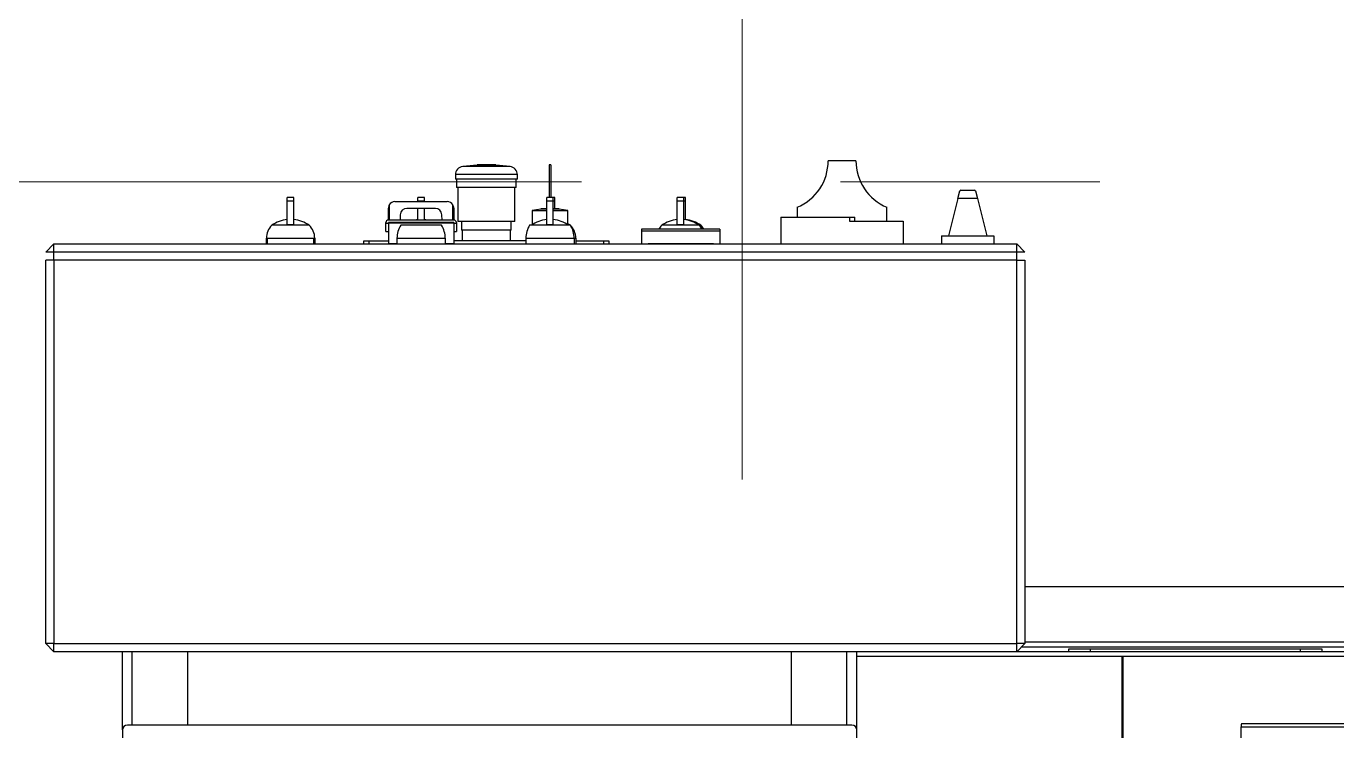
# Model space of a CAD drawing. Header units: millimetres. Extents: x 3795014 to 4300160, y 3869364 to 4016788.
# Drawn here: x 4225896.9 to 4226298.5, y 3922907.3 to 3923123.3 of the extents above; entities that cross this region are included whole.
import ezdxf

# ---------------------------------------------------------------- set-up
doc = ezdxf.new("R2010")
doc.units = ezdxf.units.MM
doc.linetypes.add('осевая2', pattern=[28.575, 19.05, -3.175, 3.175, -3.175])
doc.layers.add('линия перехода', color=7, linetype='Continuous')
doc.layers.add('оси', color=7, linetype='осевая2', lineweight=13)
doc.layers.add('основная', color=7, linetype='Continuous', lineweight=50)

msp = doc.modelspace()

# ---------------------------------------------------------------- linework, layer by layer
at = {"layer": 'линия перехода', "color": 0, "linetype": 'Continuous', "lineweight": -3}
for p, q in [((4226045.18, 3923080.27), (4226030.66, 3923080.27)), ((4226047.42, 3923077.78), (4226028.42, 3923077.78)), ((4225976.92, 3923069.73), (4225978.92, 3923069.73)), ((4226008.17, 3923068.5), (4226008.17, 3923063.86)), ((4226016.92, 3923069.73), (4226018.92, 3923069.73)), ((4226027.67, 3923063.86), (4226027.67, 3923068.5)), ((4226056.42, 3923069.73), (4226058.42, 3923069.73)), ((4226058.42, 3923069.73), (4226058.92, 3923069.73)), ((4226096.42, 3923069.73), (4226098.42, 3923069.73)), ((4226098.42, 3923069.73), (4226098.92, 3923069.73)), ((4226188.43, 3923070.43), (4226182.42, 3923070.43)), ((4226007.12, 3923062.9), (4226007.92, 3923062.9)), ((4226008.17, 3923063.06), (4226008.17, 3923063.03)), ((4226027.67, 3923063.03), (4226027.67, 3923063.06)), ((4226027.92, 3923062.9), (4226028.72, 3923062.9)), ((4225970.77, 3923058.28), (4225970.77, 3923056.53)), ((4225985.07, 3923056.53), (4225985.07, 3923058.28)), ((4226001.92, 3923057.53), (4226001.92, 3923056.53)), ((4226073.92, 3923056.53), (4226073.92, 3923057.53)), ((4225929.42, 3922909.03), (4225929.42, 3922931.53)), ((4226148.42, 3922909.03), (4226148.42, 3922931.53)), ((4226202.92, 3922934.53), (4226606.42, 3922934.53)), ((4226222.91, 3922932.46), (4226222.91, 3922931.53)), ((4226287.41, 3922931.53), (4226287.41, 3922932.46)), ((4226269.16, 3922908.53), (4226655.5, 3922908.53))]:
    msp.add_line(p, q, dxfattribs=at)
at = {"layer": 'оси', "ltscale": 25}
for p, q in [((4226116.32, 3929175.59), (4226116.32, 3920275.59)), ((4217732.73, 3923075.59), (4229531.19, 3923075.59))]:
    msp.add_line(p, q, dxfattribs=at)
at = {"layer": 'основная', "color": 0, "linetype": 'Continuous', "lineweight": -3}
for p, q in [((4226035.05, 3923080.73), (4226030.66, 3923080.27)), ((4226040.8, 3923080.73), (4226035.05, 3923080.73)), ((4226040.77, 3923080.78), (4226035.07, 3923080.78)), ((4226035.07, 3923080.78), (4226035.07, 3923080.73)), ((4226040.77, 3923080.73), (4226040.77, 3923080.78)), ((4226045.18, 3923080.27), (4226040.8, 3923080.73)), ((4226057.17, 3923080.78), (4226057.17, 3923070.83)), ((4226057.67, 3923080.78), (4226057.17, 3923080.78)), ((4226057.67, 3923080.78), (4226057.67, 3923070.83)), ((4226151.17, 3923082.03), (4226142.67, 3923082.03)), ((4226028.42, 3923077.78), (4226028.42, 3923076.38)), ((4226047.42, 3923076.38), (4226028.42, 3923076.38)), ((4226028.8, 3923076.38), (4226028.8, 3923073.88)), ((4226047.05, 3923073.88), (4226047.05, 3923076.38)), ((4226047.42, 3923076.38), (4226047.42, 3923077.78)), ((4226047.05, 3923073.88), (4226028.8, 3923073.88)), ((4226029.17, 3923073.88), (4226029.17, 3923063.38)), ((4226046.67, 3923063.38), (4226046.67, 3923073.88)), ((4226182.42, 3923070.43), (4226183, 3923072.77)), ((4226183.34, 3923073.03), (4226187.5, 3923073.03)), ((4226187.84, 3923072.77), (4226188.43, 3923070.43)), ((4225976.92, 3923069.73), (4225976.92, 3923070.73)), ((4225978.92, 3923070.73), (4225976.92, 3923070.73)), ((4225976.92, 3923062.37), (4225976.92, 3923069.73)), ((4225978.92, 3923069.73), (4225978.92, 3923070.73)), ((4225978.92, 3923062.37), (4225978.92, 3923069.73)), ((4226007.92, 3923063.86), (4226007.92, 3923067.53)), ((4226009.92, 3923069.53), (4226025.92, 3923069.53)), ((4226022.29, 3923067.43), (4226013.55, 3923067.43)), ((4226016.92, 3923069.73), (4226016.92, 3923070.73)), ((4226018.92, 3923070.73), (4226016.92, 3923070.73)), ((4226016.92, 3923069.53), (4226016.92, 3923069.73)), ((4226016.92, 3923063.86), (4226016.92, 3923067.43)), ((4226018.92, 3923069.73), (4226018.92, 3923070.73)), ((4226018.92, 3923069.53), (4226018.92, 3923069.73)), ((4226018.92, 3923063.86), (4226018.92, 3923067.43)), ((4226027.92, 3923067.53), (4226027.92, 3923063.86)), ((4226056.42, 3923067.28), (4226054.62, 3923067.28)), ((4226054.62, 3923067.28), (4226054.62, 3923067.15)), ((4226056.42, 3923069.73), (4226056.42, 3923070.73)), ((4226058.42, 3923070.73), (4226056.42, 3923070.73)), ((4226056.42, 3923062.37), (4226056.42, 3923069.73)), ((4226057.17, 3923070.83), (4226057.67, 3923070.83)), ((4226057.17, 3923070.73), (4226057.17, 3923070.83)), ((4226057.67, 3923070.73), (4226057.67, 3923070.83)), ((4226058.42, 3923069.73), (4226058.42, 3923070.73)), ((4226058.92, 3923070.73), (4226058.42, 3923070.73)), ((4226058.42, 3923062.37), (4226058.42, 3923069.73)), ((4226060.22, 3923067.28), (4226058.42, 3923067.28)), ((4226058.92, 3923069.73), (4226058.92, 3923070.73)), ((4226058.92, 3923067.28), (4226058.92, 3923069.73)), ((4226060.22, 3923067.15), (4226060.22, 3923067.28)), ((4226096.42, 3923069.73), (4226096.42, 3923070.73)), ((4226098.42, 3923070.73), (4226096.42, 3923070.73)), ((4226096.42, 3923062.37), (4226096.42, 3923069.73)), ((4226098.42, 3923069.73), (4226098.42, 3923070.73)), ((4226098.92, 3923070.73), (4226098.42, 3923070.73)), ((4226098.42, 3923062.37), (4226098.42, 3923069.73)), ((4226098.92, 3923069.73), (4226098.92, 3923070.73)), ((4226098.92, 3923063.92), (4226098.92, 3923069.73)), ((4226133.17, 3923067.78), (4226133.17, 3923064.78)), ((4226160.67, 3923063.53), (4226160.67, 3923067.78)), ((4226182.42, 3923070.43), (4226179.55, 3923059.03)), ((4226188.43, 3923070.43), (4226191.3, 3923059.03)), ((4226027.97, 3923063.86), (4226007.87, 3923063.86)), ((4226011.55, 3923065.5), (4226011.5, 3923063.86)), ((4226024.34, 3923063.86), (4226024.29, 3923065.5)), ((4226046.67, 3923063.38), (4226029.17, 3923063.38)), ((4226030.27, 3923063.38), (4226030.27, 3923060.78)), ((4226045.57, 3923060.78), (4226045.57, 3923063.38)), ((4226054.62, 3923067.15), (4226051.95, 3923066.78)), ((4226051.95, 3923066.78), (4226056.42, 3923066.78)), ((4226051.95, 3923066.78), (4226051.95, 3923062.44)), ((4226056.42, 3923067.15), (4226054.62, 3923067.15)), ((4226060.22, 3923067.15), (4226058.42, 3923067.15)), ((4226058.42, 3923066.78), (4226062.9, 3923066.78)), ((4226062.9, 3923066.78), (4226060.22, 3923067.15)), ((4226062.9, 3923062.44), (4226062.9, 3923066.78)), ((4226128.17, 3923064.78), (4226128.17, 3923056.53)), ((4226128.17, 3923064.78), (4226149.17, 3923064.78)), ((4226149.17, 3923064.78), (4226149.17, 3923063.53)), ((4226149.17, 3923064.78), (4226150.83, 3923064.78)), ((4226149.17, 3923063.53), (4226165.67, 3923063.53)), ((4226150.83, 3923063.53), (4226150.83, 3923064.78)), ((4226165.67, 3923063.53), (4226165.67, 3923056.53)), ((4225983.67, 3923062.28), (4225972.17, 3923062.28)), ((4226007.12, 3923062.9), (4226007.12, 3923063.11)), ((4226007.12, 3923060.4), (4226007.12, 3923062.9)), ((4226007.12, 3923060.4), (4226007.92, 3923060.4)), ((4226027.92, 3923063.06), (4226007.92, 3923063.06)), ((4226007.92, 3923063.03), (4226007.92, 3923063.06)), ((4226007.92, 3923063.03), (4226027.92, 3923063.03)), ((4226007.92, 3923062.9), (4226007.92, 3923056.53)), ((4226011.47, 3923063.06), (4226011.47, 3923063.03)), ((4226024.17, 3923062.28), (4226011.67, 3923062.28)), ((4226016.92, 3923063.03), (4226016.92, 3923063.06)), ((4226018.92, 3923063.03), (4226018.92, 3923063.06)), ((4226024.37, 3923063.03), (4226024.37, 3923063.06)), ((4226027.92, 3923063.06), (4226027.92, 3923063.03)), ((4226027.92, 3923062.9), (4226027.92, 3923056.54)), ((4226027.92, 3923060.4), (4226028.72, 3923060.4)), ((4226028.72, 3923063.11), (4226028.72, 3923062.9)), ((4226028.72, 3923062.9), (4226028.72, 3923060.4)), ((4226045.57, 3923060.78), (4226030.27, 3923060.78)), ((4226030.52, 3923060.78), (4226030.52, 3923057.53)), ((4226045.32, 3923057.53), (4226045.32, 3923060.78)), ((4226063.67, 3923062.28), (4226051.17, 3923062.28)), ((4226109.47, 3923061.08), (4226085.47, 3923061.08)), ((4226085.47, 3923061.08), (4226085.47, 3923061.03)), ((4226085.47, 3923061.03), (4226085.47, 3923060.53)), ((4226109.47, 3923061.03), (4226085.47, 3923061.03)), ((4226085.47, 3923060.53), (4226109.47, 3923060.53)), ((4226085.47, 3923060.53), (4226085.47, 3923056.53)), ((4226103.17, 3923062.28), (4226091.67, 3923062.28)), ((4226103.67, 3923062.28), (4226103.15, 3923062.28)), ((4226109.47, 3923061.08), (4226109.47, 3923061.03)), ((4226109.47, 3923061.03), (4226109.47, 3923060.53)), ((4226109.47, 3923060.53), (4226109.47, 3923056.53)), ((4225905.42, 3923056.53), (4225902.92, 3923054.03)), ((4225905.42, 3923056.53), (4226200.42, 3923056.53)), ((4225905.42, 3923054.03), (4225905.42, 3923056.53)), ((4225970.52, 3923056.53), (4225970.52, 3923058.28)), ((4225970.52, 3923058.28), (4225970.77, 3923058.28)), ((4225970.77, 3923058.28), (4225985.07, 3923058.28)), ((4225985.07, 3923058.28), (4225985.32, 3923058.28)), ((4225985.32, 3923058.28), (4225985.32, 3923056.53)), ((4226000.42, 3923056.53), (4226000.42, 3923057.53)), ((4226000.42, 3923057.53), (4226001.92, 3923057.53)), ((4226001.92, 3923057.53), (4226007.92, 3923057.53)), ((4226010.52, 3923056.54), (4226007.97, 3923056.54)), ((4226007.97, 3923056.54), (4226007.97, 3923056.53)), ((4226010.52, 3923058.28), (4226025.32, 3923058.28)), ((4226010.52, 3923058.28), (4226010.52, 3923056.53)), ((4226025.32, 3923058.28), (4226025.32, 3923056.53)), ((4226027.97, 3923056.54), (4226025.32, 3923056.54)), ((4226050.02, 3923057.53), (4226027.92, 3923057.53)), ((4226027.97, 3923056.54), (4226027.97, 3923056.53)), ((4226050.02, 3923058.28), (4226064.82, 3923058.28)), ((4226050.02, 3923058.28), (4226050.02, 3923056.53)), ((4226064.82, 3923058.28), (4226064.82, 3923056.53)), ((4226064.82, 3923058.28), (4226065.32, 3923058.28)), ((4226065.32, 3923058.28), (4226065.32, 3923056.53)), ((4226065.32, 3923057.53), (4226073.92, 3923057.53)), ((4226073.92, 3923057.53), (4226075.42, 3923057.53)), ((4226075.42, 3923057.53), (4226075.42, 3923056.53)), ((4226107.47, 3923056.54), (4226087.47, 3923056.54)), ((4226087.47, 3923056.54), (4226087.47, 3923056.53)), ((4226107.47, 3923056.54), (4226107.47, 3923056.53)), ((4226177.42, 3923059.03), (4226179.55, 3923059.03)), ((4226177.42, 3923059.03), (4226177.42, 3923056.53)), ((4226179.55, 3923059.03), (4226191.3, 3923059.03)), ((4226191.3, 3923059.03), (4226193.42, 3923059.03)), ((4226193.42, 3923059.03), (4226193.42, 3923056.53)), ((4226202.92, 3923054.03), (4226200.42, 3923056.53)), ((4226200.42, 3923054.03), (4226200.42, 3923056.53)), ((4225905.42, 3923054.03), (4225902.92, 3923054.03)), ((4225902.92, 3922934.03), (4225902.92, 3923051.53)), ((4225905.42, 3923051.53), (4225902.92, 3923051.53)), ((4226200.42, 3923054.03), (4225905.42, 3923054.03)), ((4225905.42, 3923051.53), (4225905.42, 3923054.03)), ((4225905.42, 3923051.53), (4225905.42, 3922934.03)), ((4226200.42, 3923051.53), (4225905.42, 3923051.53)), ((4226202.92, 3923054.03), (4226200.42, 3923054.03)), ((4226200.42, 3923051.53), (4226200.42, 3923054.03)), ((4226200.42, 3922934.03), (4226200.42, 3923051.53)), ((4226200.42, 3923051.53), (4226202.92, 3923051.53)), ((4226202.92, 3923051.53), (4226202.92, 3922934.03)), ((4226202.92, 3922951.53), (4226603.92, 3922951.53)), ((4225905.42, 3922934.03), (4225902.92, 3922934.03)), ((4225905.42, 3922931.53), (4225902.92, 3922934.03)), ((4225905.42, 3922934.03), (4226200.42, 3922934.03)), ((4225905.42, 3922931.53), (4225905.42, 3922934.03)), ((4226200.42, 3922931.53), (4225905.42, 3922931.53)), ((4225926.42, 3922907.53), (4225926.42, 3922931.53)), ((4225946.42, 3922909.03), (4225946.42, 3922931.53)), ((4226131.42, 3922909.03), (4226131.42, 3922931.53)), ((4226151.42, 3922907.53), (4226151.42, 3922931.53)), ((4226202.92, 3922934.03), (4226200.42, 3922934.03)), ((4226200.42, 3922931.53), (4226202.92, 3922934.03)), ((4226200.42, 3922931.53), (4226200.42, 3922934.03)), ((4226714.3, 3922931.53), (4226200.42, 3922931.53)), ((4226201.92, 3922933.03), (4226606.42, 3922933.03)), ((4226216.41, 3922931.53), (4226216.41, 3922932.46)), ((4226216.41, 3922932.46), (4226222.91, 3922932.46)), ((4226222.91, 3922932.46), (4226287.41, 3922932.46)), ((4226261.39, 3922932.46), (4226261.39, 3922932.46)), ((4226261.56, 3922932.46), (4226261.56, 3922932.46)), ((4226261.67, 3922932.46), (4226261.67, 3922932.46)), ((4226261.85, 3922932.46), (4226261.85, 3922932.46)), ((4226261.93, 3922932.46), (4226261.93, 3922932.46)), ((4226262.29, 3922932.46), (4226262.29, 3922932.46)), ((4226262.34, 3922932.46), (4226262.34, 3922932.46)), ((4226262.49, 3922932.46), (4226262.49, 3922932.46)), ((4226262.69, 3922932.46), (4226262.69, 3922932.46)), ((4226262.87, 3922932.46), (4226262.87, 3922932.46)), ((4226262.94, 3922932.46), (4226262.94, 3922932.46)), ((4226263.94, 3922932.46), (4226263.94, 3922932.46)), ((4226264.01, 3922932.46), (4226264.01, 3922932.46)), ((4226264.06, 3922932.46), (4226264.06, 3922932.46)), ((4226264.67, 3922932.46), (4226264.67, 3922932.46)), ((4226265.81, 3922932.46), (4226265.81, 3922932.46)), ((4226266.7, 3922932.46), (4226266.7, 3922932.46)), ((4226266.77, 3922932.46), (4226266.77, 3922932.46)), ((4226267.01, 3922932.46), (4226267.01, 3922932.46)), ((4226267.01, 3922932.46), (4226267.01, 3922932.46)), ((4226267.13, 3922932.46), (4226267.13, 3922932.46)), ((4226267.15, 3922932.46), (4226267.15, 3922932.46)), ((4226267.26, 3922932.46), (4226267.26, 3922932.46)), ((4226267.35, 3922932.46), (4226267.35, 3922932.46)), ((4226267.66, 3922932.46), (4226267.66, 3922932.46)), ((4226287.41, 3922932.46), (4226293.91, 3922932.46)), ((4226293.91, 3922932.46), (4226293.91, 3922931.53)), ((4226390.63, 3922930.03), (4226151.42, 3922930.03)), ((4226232.76, 3922841.53), (4226232.76, 3922930.03)), ((4226233.01, 3922841.53), (4226233.01, 3922930.03)), ((4225926.42, 3922907.53), (4225926.42, 3922874.03)), ((4226149.92, 3922909.03), (4225927.92, 3922909.03)), ((4226151.42, 3922849.53), (4226151.42, 3922907.53)), ((4226269.16, 3922894.53), (4226269.16, 3922908.53)), ((4226269.42, 3922909.53), (4226655.76, 3922909.53))]:
    msp.add_line(p, q, dxfattribs=at)
for centre, radius, start, end in [((4226030.92, 3923077.78), 2.5, 96.009, 180), ((4226044.92, 3923077.78), 2.5, 0, 83.991), ((4226127.23, 3923082.03), 15.44, 292.6199, 0), ((4226166.61, 3923082.03), 15.44, 180, 247.3801), ((4226183.34, 3923072.68), 0.35, 90, 165.8675), ((4226187.5, 3923072.68), 0.35, 14.1325, 90), ((4226009.92, 3923067.53), 2, 151.045, 180), ((4226009.92, 3923067.53), 2, 90, 151.045), ((4226013.55, 3923065.43), 2, 90, 178.0296), ((4226022.29, 3923065.43), 2, 1.9704, 90), ((4226025.92, 3923067.53), 2, 28.955, 90), ((4226025.92, 3923067.53), 2, 0, 28.955), ((4225977.92, 3923053.79), 10.24, 95.6045, 123.9944), ((4225977.92, 3923053.79), 10.24, 56.0056, 84.3955), ((4226007.87, 3923063.11), 0.75, 90, 180), ((4226017.92, 3923053.79), 10.24, 95.6045, 100.6081), ((4226017.92, 3923053.79), 10.24, 79.3919, 84.3955), ((4226027.97, 3923063.11), 0.75, 0, 90), ((4226057.42, 3923053.79), 10.24, 95.6045, 123.9944), ((4226057.42, 3923053.79), 10.24, 56.0056, 84.3955), ((4226097.42, 3923053.79), 10.24, 95.6045, 123.9944), ((4226097.42, 3923053.79), 10.24, 56.0056, 84.3955), ((4226097.92, 3923053.79), 10.24, 56.0056, 84.3955), ((4225976.19, 3923058.28), 5.67, 135.1677, 180), ((4225977.92, 3923053.79), 8.64, 83.3513, 96.6487), ((4225979.65, 3923058.28), 5.67, 0, 44.8323), ((4226018.05, 3923058.28), 7.53, 147.9201, 180), ((4226017.79, 3923058.28), 7.53, 0, 32.0799), ((4226057.55, 3923058.28), 7.53, 147.9201, 180), ((4226057.42, 3923053.79), 8.64, 83.3513, 96.6487), ((4226057.92, 3923053.79), 10.24, 56.0056, 60.9308), ((4226057.29, 3923058.28), 7.53, 0, 32.0799), ((4226059.65, 3923058.28), 5.67, 0, 44.8323), ((4226095.69, 3923058.28), 5.67, 135.1677, 150.4275), ((4226097.42, 3923053.79), 8.64, 83.3513, 96.6487), ((4226099.15, 3923058.28), 5.67, 29.5725, 44.8323), ((4226099.65, 3923058.28), 5.67, 29.5725, 44.8323), ((4225927.92, 3922907.53), 1.5, 90, 180), ((4226149.92, 3922907.53), 1.5, 0, 90)]:
    msp.add_arc(centre, radius, start, end, dxfattribs=at)
msp.add_ellipse((4226269.42, 3922908.53), major_axis=(0, -1), ratio=0.259156, start_param=3.141593, end_param=4.712389, dxfattribs=at)

doc.saveas('drawing.dxf')
